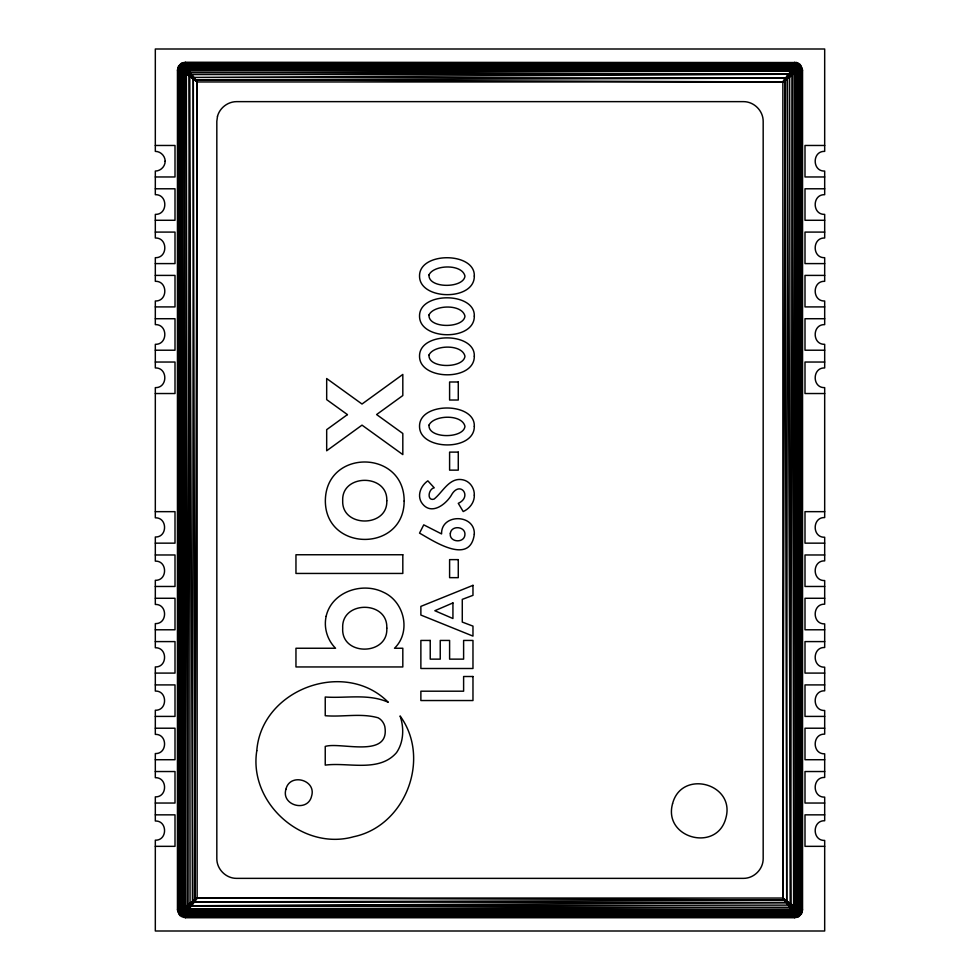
<?xml version="1.0" encoding="UTF-8"?>
<svg xmlns="http://www.w3.org/2000/svg" width="980" height="980" viewBox="0 0 980 980"><rect width="100%" height="100%" fill="white"/><g stroke="black" fill="none" stroke-linecap="round" stroke-linejoin="round"><path stroke-width="1.47" d="M185.33 62.267L185.33 66.211L197.139 81.953L197.139 898.048L187.156 911.351L183.836 908.031L184.546 70.523L187.156 68.649L793.861 67.277L796.299 68.514L797.438 71.013L797.536 909.048L796.887 910.763L793.8 912.625L186.139 912.723L183.701 911.486L182.562 908.987L182.464 70.952L183.113 69.237L186.2 67.375L793.861 67.277L795.687 66.334L796.703 62.536L800.244 64.57L802.547 70.144L802.547 909.857L801.493 913.789L798.602 916.68L794.67 917.733L185.33 917.733L179.757 915.43L177.454 909.857L177.454 70.144L178.507 66.211L181.398 63.32L185.33 62.267L796.703 62.536M183.297 917.464L184.314 913.666L188.454 909.624L185.563 906.733L186.323 73.831L188.466 71.467L188.454 70.364L184.314 66.334L183.297 62.536M177.723 911.89L181.533 910.873L192.595 901.453L193.293 79.074L190.916 75.73L178.507 66.211M802.277 911.89L798.467 910.873L789.084 904.27L786.707 900.926L787.406 78.547L798.467 69.127L802.277 68.11M794.67 917.733L794.67 913.789L782.861 898.048L782.861 81.953L791.546 70.376L794.437 73.267L793.678 906.169L791.534 908.534L791.546 909.636L795.687 913.666L796.703 917.464M177.454 70.144L181.398 70.144L197.139 81.953L782.861 81.953L792.845 68.649L796.164 71.969L795.454 909.477L792.845 911.351L184.583 913.323L182.611 912.576L181.263 909.857M181.398 63.32L183.358 66.738L794.621 66.273L798.002 68.245L798.137 910.604L798.296 70.376C798.039 62.953 790.897 67.265 789.966 72.483L792.33 74.848L793.678 906.169L797.536 909.048L797.732 911.51L794.449 913.483L185.379 913.728L182.55 912.637L181.398 909.857L181.263 70.144L181.925 68.171L185.33 66.211L794.67 66.076L797.548 67.265L798.737 70.144L798.737 909.857L798.198 911.89L795.723 913.789M802.547 909.857L798.602 909.857L782.861 898.048L197.139 898.048L185.379 913.728L183.432 913.189L185.33 913.923L794.67 913.923L798.075 911.829L798.467 69.127M178.507 913.789L186.298 907.909L187.67 905.153L189.446 76.183L191.014 74.553L788.63 74.247L792.048 71.859L798.602 63.32M800.244 64.57L794.694 70.119L792.33 74.848L790.554 903.817L791.999 905.618L789.966 907.517L189.03 908.864L186.592 910.837L183.836 908.031L181.864 69.396L182.611 67.424L184.363 66.407L795.417 66.677L797.732 68.49L798.467 910.873M177.723 68.11L181.533 69.127L193.293 79.074L195.192 899.995L184.424 912.074L182.88 912.307L181.398 909.857L181.998 68.245L181.998 911.755L185.526 913.532L796.642 913.262L798.602 916.68M181.594 910.824L181.864 69.396L182.611 67.424L179.757 64.57M801.493 913.789L798.002 911.755L795.454 909.477L795.65 908.595L788.177 905.128C783.302 899.861 790.37 902.507 792.33 905.153L784.907 899.91L197.139 898.048L188.736 906.451L187.842 909.305L193.538 902.396L192.595 901.453L189.446 76.183L182.464 70.952L183.799 68.6L186.2 67.375L187.156 68.649L793.592 68.943L795.417 66.677L184.363 66.407L182.268 68.49L182.696 70.058L183.211 69.323L185.085 69.899L197.139 81.953L194.898 899.726L186.298 907.909L182.562 908.987L183.113 910.763L181.864 910.604L181.704 909.636L181.533 69.127M801.493 66.211L798.075 68.171L785.005 80.176L782.861 898.048C785.617 903.168 792.44 906.672 795.87 908.779L797.536 909.048L796.164 71.969L792.673 68.87L792.048 71.859L784.808 80.005L786.707 900.926M183.358 66.738L184.424 67.926L185.551 66.517L184.583 66.677L184.424 67.926L197.139 81.953L191.823 74.872L189.446 76.183L190.059 903.364L186.653 906.721L185.563 906.733L184.546 909.477M792.845 68.649C797.793 65.587 784.196 77.763 787.406 78.547L790.554 903.817L788.986 905.447L789.966 907.517L792.722 908.901L796.642 913.262M797.536 909.06L797.732 911.51L798.541 909.82L798.406 69.176M784.907 899.91L782.861 898.048L784.539 900.289L194.261 901.894L189.569 907.186L187.952 908.142L185.563 906.733L184.35 908.595M193.293 79.074L195.094 80.091L785.74 78.106L788.63 74.247L190.034 72.483L185.306 70.119L184.779 70.732L184.056 72.14L185.563 906.733M792.722 71.111L792.526 72.287L794.437 73.267L795.65 71.405L796.164 71.969L797.438 71.013L796.201 68.6L793.874 67.277M184.35 71.405L184.546 70.523L182.794 70.144L182.562 71.013L184.13 71.222L184.056 72.14L191.504 75.154L197.139 81.953L190.047 75.497M181.864 69.396L181.655 70.34L181.594 69.176M798.602 909.857L797.12 912.307L797.438 908.987M184.583 913.323L186.2 912.625L184.51 911.976L185.085 910.102L197.139 898.048L181.398 909.857L177.454 909.857M797.206 909.857L794.449 913.483L186.139 912.723L182.794 909.857M185.563 66.517L185.245 67.51L187.156 68.649L185.306 70.119L185.71 69.359L183.701 68.514L183.677 67.081L184.583 66.677M796.569 913.189L795.417 913.323L795.576 912.074L794.437 913.483L796.569 913.189L798.002 911.755M188.356 906.047L189.14 906.831L191.014 905.447L195.277 900.093L190.365 904.822L188.356 906.047L187.67 905.153L186.323 73.831L188.001 74.382L190.034 72.483L790.97 71.136L792.526 72.287L788.986 74.553L782.861 81.953L195.461 79.711L186.592 69.163L187.156 68.649M800.244 915.43L797.389 912.576L796.323 912.919L796.201 911.4L793.408 910.837L784.723 900.093L790.554 903.817L789.635 75.178L788.63 74.247L193.734 77.408L785.74 78.106M798.075 911.829L798.406 910.824M187.952 908.142L189.018 908.864L189.14 906.831M186.139 912.723L187.156 911.351L187.474 907.713L186.298 907.909M798.002 68.245L798.137 69.396L796.201 68.6L795.454 70.523L794.694 70.119L782.861 81.953L792.955 72.765L795.49 68.024L797.732 68.49L797.389 67.424M190.916 75.73C204.342 89.033 188.589 70.977 185.563 73.267L185.085 69.899L182.611 67.424M186.592 910.837L792.845 911.351L794.915 910.102L795.944 907.86L794.437 73.267L795.65 71.405L793.702 72.091M794.437 73.267L791.644 73.953L789.941 76.636L785.103 80.274L787.21 78.351M181.398 916.68L184.424 912.074L183.211 910.677L184.13 908.779L182.562 908.987L183.836 908.031M795.221 70.732L795.87 71.222L796.789 69.323L798.296 70.376L802.547 70.144M183.432 66.812L183.113 69.237L183.799 68.6M184.363 913.593L185.526 913.532L185.33 917.733M793.8 67.375L797.12 67.694L794.474 66.469L794.67 62.267M789.635 75.178L790.26 75.828L792.33 74.848L793.347 73.279M185.894 72.655L188.454 70.376L792.673 68.87L791.534 71.467L789.966 72.483M186.323 73.831L188.001 74.382M185.379 913.728L795.638 913.593M181.802 68.11L185.33 66.076M795.87 908.779L796.789 910.677L796.201 911.4L795.49 911.976L793.592 911.057M784.907 80.091L791.264 73.549M187.327 911.13L791.546 909.636L793.236 908.423L794.437 906.733L788.79 904.565L784.723 900.093M187.67 905.153L189.74 904.173L191.37 905.753L788.177 905.128L789.66 903.683M193.734 77.408L192.791 78.351L189.446 76.183M179.757 915.43L185.085 910.102L184.779 909.269L186.764 908.423L186.408 911.057L184.51 911.976M191.504 904.846L190.635 903.977L187.045 907.235L188.736 906.451M792.159 909.305L794.082 910.408L795.221 909.269L787.014 901.833M787.406 78.547L782.861 81.953L797.438 71.013L795.87 71.222M192.791 901.649L195.094 899.91M796.164 71.969L798.296 70.376L797.304 70.058M192.595 901.453L197.139 898.048L190.059 903.364L190.635 903.977M787.014 78.167L789.66 76.317M190.341 903.683L192.987 901.833M183.701 68.514L186.408 68.943L185.918 69.592L187.842 70.695M792.159 70.695L794.082 69.592M187.156 911.351L182.611 912.576M790.26 75.828L792.33 74.848M183.211 910.677L185.085 910.102M794.755 912.49L793.8 912.625L792.845 911.351L794.67 912.405L793.8 912.625L792.845 911.351L793.408 910.837L791.546 909.624L189.03 908.864M183.701 911.486L182.268 911.51L181.864 910.604M784.637 900.191L786.266 902.592L191.37 905.753L789.966 907.517L791.534 908.534L791.546 909.624M155.318 145.469L175.004 145.469L175.004 176.964L155.318 176.964M824.682 145.469L804.997 145.469L804.997 176.964L824.682 176.964M155.318 188.785L175.004 188.785L175.004 220.28L155.318 220.28M824.682 188.785L804.997 188.785L804.997 220.28L824.682 220.28M155.318 232.089L175.004 232.089L175.004 263.596L155.318 263.596M824.682 232.089L804.997 232.089L804.997 263.596L824.682 263.596M155.318 275.404L175.004 275.404L175.004 306.911L155.318 306.911M824.682 275.404L804.997 275.404L804.997 306.911L824.682 306.911M155.318 318.721L175.004 318.721L175.004 350.215L155.318 350.215M824.682 318.721L804.997 318.721L804.997 350.215L824.682 350.215M155.318 362.037L175.004 362.037L175.004 393.531L155.318 393.531M824.682 362.037L804.997 362.037L804.997 393.531L824.682 393.531M155.318 511.658L175.004 511.658L175.004 543.153L155.318 543.153M824.682 511.658L804.997 511.658L804.997 543.153L824.682 543.153M155.318 554.974L175.004 554.974L175.004 586.469L155.318 586.469M824.682 554.974L804.997 554.974L804.997 586.469L824.682 586.469M155.318 598.278L175.004 598.278L175.004 629.785L155.318 629.785M824.682 598.278L804.997 598.278L804.997 629.785L824.682 629.785M155.318 641.594L175.004 641.594L175.004 673.089L155.318 673.089M824.682 641.594L804.997 641.594L804.997 673.089L824.682 673.089M155.318 684.91L175.004 684.91L175.004 716.405L155.318 716.405M824.682 684.91L804.997 684.91L804.997 716.405L824.682 716.405M155.318 728.214L175.004 728.214L175.004 759.721L155.318 759.721M824.682 728.214L804.997 728.214L804.997 759.721L824.682 759.721M155.318 771.53L175.004 771.53L175.004 803.037L155.318 803.037M824.682 771.53L804.997 771.53L804.997 803.037L824.682 803.037M155.318 814.846L175.004 814.846L175.004 846.34L155.318 846.34M824.682 814.846L804.997 814.846L804.997 846.34L824.682 846.34M186.592 69.163L188.454 70.376L790.97 71.136M194.261 901.894L786.266 902.592M794.633 66.273L796.323 67.081L794.755 67.51L794.29 69.359L793.408 69.163M187.67 74.848L190.635 76.024M789.365 903.977L790.26 904.173M184.779 70.732L189.569 72.814M795.454 909.477L790.431 907.186M792.722 908.901L782.861 898.048L794.915 910.102L796.789 910.677M184.277 913.789L181.398 910.91M187.474 72.287L191.014 74.553L188.454 70.376M190.341 76.317L192.987 78.167M792.33 905.153L793.347 906.721M788.496 75.154L789.365 76.024M794.915 910.102L797.389 912.576M193.17 77.984L195.094 80.091M188.356 73.953L189.74 75.828M786.646 902.2L788.496 904.846M185.306 909.881L185.71 910.641M788.986 905.447L789.966 907.517M190.034 72.483L191.014 74.553M793.236 908.423L794.082 910.408M186.764 71.577L187.045 72.765M386.782 628.107C388.497 655.816 340.905 656.429 342.706 628.107C341.187 600.446 388.08 600.311 386.782 628.107M386.782 500.768C387.982 527.657 341.53 527.828 342.706 500.707C341.359 473.597 388.007 473.499 386.782 500.768M256.785 750.741C248.467 803.098 302.759 851.228 353.743 836.712C405.475 825.981 431.359 758.545 400.073 715.951C404.201 727.773 403.772 742.044 396.557 752.579C379.162 772.84 347.998 762.024 325.238 765.123L325.238 746.429C340.403 741.639 390.665 759.145 384.773 726.303C383.78 722.726 381.465 719.553 378.158 717.813C361.142 712.913 342.694 717.213 325.238 715.706L325.238 697.013C346.014 698.483 368.688 693.423 388.288 702.293C344.874 658.45 261.391 689.246 256.785 750.741M450.347 533.279C448.779 542.234 463.944 543.692 464.9 535.043C466.015 526.383 451.474 524.839 450.347 533.279M474.308 495.133C474.565 502.373 469.616 508.669 463.209 511.548L458.273 503.328C473.034 496.627 459.596 479.33 451.033 495.758C444.454 505.913 429.963 515.676 421.388 502.311C416.941 494.802 421.155 485.443 427.844 480.837L434.238 487.82C428.285 488.8 426.668 501.331 434.03 499.126C442.813 492.168 449.526 476.758 463.075 479.869C469.984 481.339 474.577 488.261 474.308 495.133M429.007 274.853C427.905 288.708 463.675 288.536 464.961 276.078C462.046 263.559 433.675 264.71 429.007 274.853M429.007 314.923C427.905 328.778 463.675 328.606 464.961 316.148C462.046 303.629 433.675 304.78 429.007 314.923M429.007 354.993C427.917 368.848 463.675 368.676 464.961 356.205C462.046 343.698 433.675 344.85 429.007 354.993M429.007 425.112C427.917 438.966 463.675 438.795 464.961 426.337C462.046 413.817 433.675 414.969 429.007 425.112M326.156 616.261C323.584 627.751 327.271 639.928 335.552 648.245L295.96 648.245L295.96 666.951L402.817 666.951L402.817 648.245L394.499 648.245C411.526 631.782 404.336 601.402 383.18 592.141C361.988 581.74 331.62 591.908 326.156 616.261M474.308 276.029C474.688 301.276 419.697 300.382 419.538 276.299C418.84 251.48 475.227 251.713 474.308 276.029M474.308 316.099C474.688 341.346 419.697 340.452 419.538 316.369C418.84 291.55 475.227 291.783 474.308 316.099M474.308 356.169C474.688 381.416 419.697 380.522 419.538 356.438C418.84 331.62 475.227 331.853 474.308 356.169M474.308 426.288C474.688 451.535 419.697 450.641 419.538 426.557C418.84 401.739 475.227 401.971 474.308 426.288M404.152 501.037C404.079 552.23 325.801 552.132 325.348 501.123C325.397 448.632 404.311 449.318 404.152 501.037M474.308 534.173C470.204 566.048 432.952 540.568 419.538 533.132L423.74 524.851L441.576 533.929C440.939 513.361 475.165 513.753 474.308 534.173M165.155 161.222C165.191 166.49 160.585 171.096 155.318 171.059L155.318 194.689C167.96 194.212 167.96 214.853 155.318 214.375L155.318 238.005C167.96 237.528 167.96 258.169 155.318 257.691L155.318 281.309C167.96 280.831 167.96 301.473 155.318 300.995L155.318 324.625C167.96 324.147 167.96 344.788 155.318 344.311L155.318 367.941C167.96 367.463 167.96 388.105 155.318 387.627L155.318 517.82C167.629 517.354 167.629 537.457 155.318 536.991L155.318 561.136C167.629 560.67 167.629 580.773 155.318 580.307L155.318 604.452C167.629 603.986 167.629 624.076 155.318 623.611L155.318 647.755C167.629 647.29 167.629 667.392 155.318 666.927L155.318 691.072C167.629 690.606 167.629 710.708 155.318 710.243L155.318 734.388C167.629 733.922 167.629 754.024 155.318 753.559L155.318 777.691C167.629 777.226 167.629 797.328 155.318 796.863L155.318 821.007C167.629 820.542 167.629 840.644 155.318 840.179L155.318 931L824.682 931L824.682 840.436C812.04 840.914 812.04 820.272 824.682 820.75L824.682 797.12C812.04 797.598 812.04 776.956 824.682 777.434L824.682 753.816C812.04 754.294 812.04 733.653 824.682 734.13L824.682 710.5C812.04 710.978 812.04 690.337 824.682 690.814L824.682 667.184C812.04 667.662 812.04 647.02 824.682 647.498L824.682 623.88C812.04 624.358 812.04 603.705 824.682 604.182L824.682 580.564C812.04 581.042 812.04 560.401 824.682 560.879L824.682 537.248C812.04 537.726 812.04 517.085 824.682 517.562L824.682 387.627C812.04 388.105 812.04 367.463 824.682 367.941L824.682 344.311C812.04 344.788 812.04 324.147 824.682 324.625L824.682 300.995C812.04 301.473 812.04 280.831 824.682 281.309L824.682 257.691C812.04 258.169 812.04 237.528 824.682 238.005L824.682 214.375C812.04 214.853 812.04 194.212 824.682 194.689L824.682 171.059C812.04 171.537 812.04 150.896 824.682 151.373L824.682 49L155.318 49L155.318 151.373C160.585 151.337 165.191 155.955 165.155 161.222M178.703 68.367L178.47 909.857L179.389 913.287L181.9 915.798L185.33 916.717L794.67 916.717L798.1 915.798L800.611 913.287L801.53 909.857L801.53 70.144L800.611 66.714L798.1 64.202L794.67 63.284L185.33 63.284L181.9 64.202L178.703 68.367M179.622 68.612L179.426 909.857L180.21 912.809L182.378 914.977L185.33 915.761L794.67 915.761L797.622 914.977L799.79 912.809L800.574 909.857L800.574 70.144L799.79 67.191L797.622 65.023L794.67 64.239L185.33 64.239L182.378 65.023L179.622 68.612M180.418 68.821L180.234 909.857L180.92 912.405L182.782 914.267L185.33 914.952L794.67 914.952L797.218 914.267L799.08 912.405L799.766 909.857L799.766 70.144L799.08 67.596L797.218 65.734L794.67 65.047L185.33 65.047L181.729 66.542L180.418 68.821M181.018 68.992L181.459 912.086L185.33 914.328L796.899 913.728L799.141 909.857L798.541 67.914L794.67 65.672L185.33 65.672L182.17 66.983L181.018 68.992M217.499 116.24L216.825 121.336L216.825 858.664C216.764 869.211 225.976 878.423 236.523 878.362L743.477 878.362C754.024 878.423 763.236 869.211 763.175 858.664L763.175 121.336C763.236 110.789 754.024 101.577 743.477 101.638L236.523 101.638C227.813 101.687 219.802 107.837 217.499 116.24M285.94 789.243C280.905 805.548 307.793 812.763 311.591 796.115C316.626 779.811 289.725 772.595 285.94 789.243M672.562 803.71C662.921 838.243 716.98 852.723 725.898 817.994C735.527 783.461 681.48 768.982 672.562 803.71M347.422 414.613L326.683 429.657L326.683 450.763L362.012 425.136L402.817 454.585L402.817 433.479L376.602 414.552L402.817 395.54L402.817 374.446L362.012 404.03L326.683 378.537L326.683 399.632L347.422 414.613M452.932 602.921L434.851 610.724L452.932 618.527L452.932 602.921M472.973 585.342L420.873 606.387L420.873 615.048L472.973 636.106L472.973 626.122L462.278 622.08L462.278 599.38L472.973 595.338L472.973 585.342M458.273 381.992L449.6 381.992L449.6 400.024L458.273 400.024L458.273 381.992M458.273 452.111L449.6 452.111L449.6 470.143L458.273 470.143L458.273 452.111M402.817 554.754L295.96 554.754L295.96 573.447L402.817 573.447L402.817 554.754M458.273 559.629L449.6 559.629L449.6 577.661L458.273 577.661L458.273 559.629M430.232 640.442L420.873 640.442L420.873 668.495L472.973 668.495L472.973 640.442L463.613 640.442L463.613 659.136L449.6 659.136L449.6 640.442L440.241 640.442L440.241 659.136L430.232 659.136L430.232 640.442M472.973 676.506L463.613 676.506L463.613 691.194L420.873 691.194L420.873 700.541L472.973 700.541L472.973 676.506M182.696 909.942L181.704 909.636L182.696 909.942"/></g></svg>
